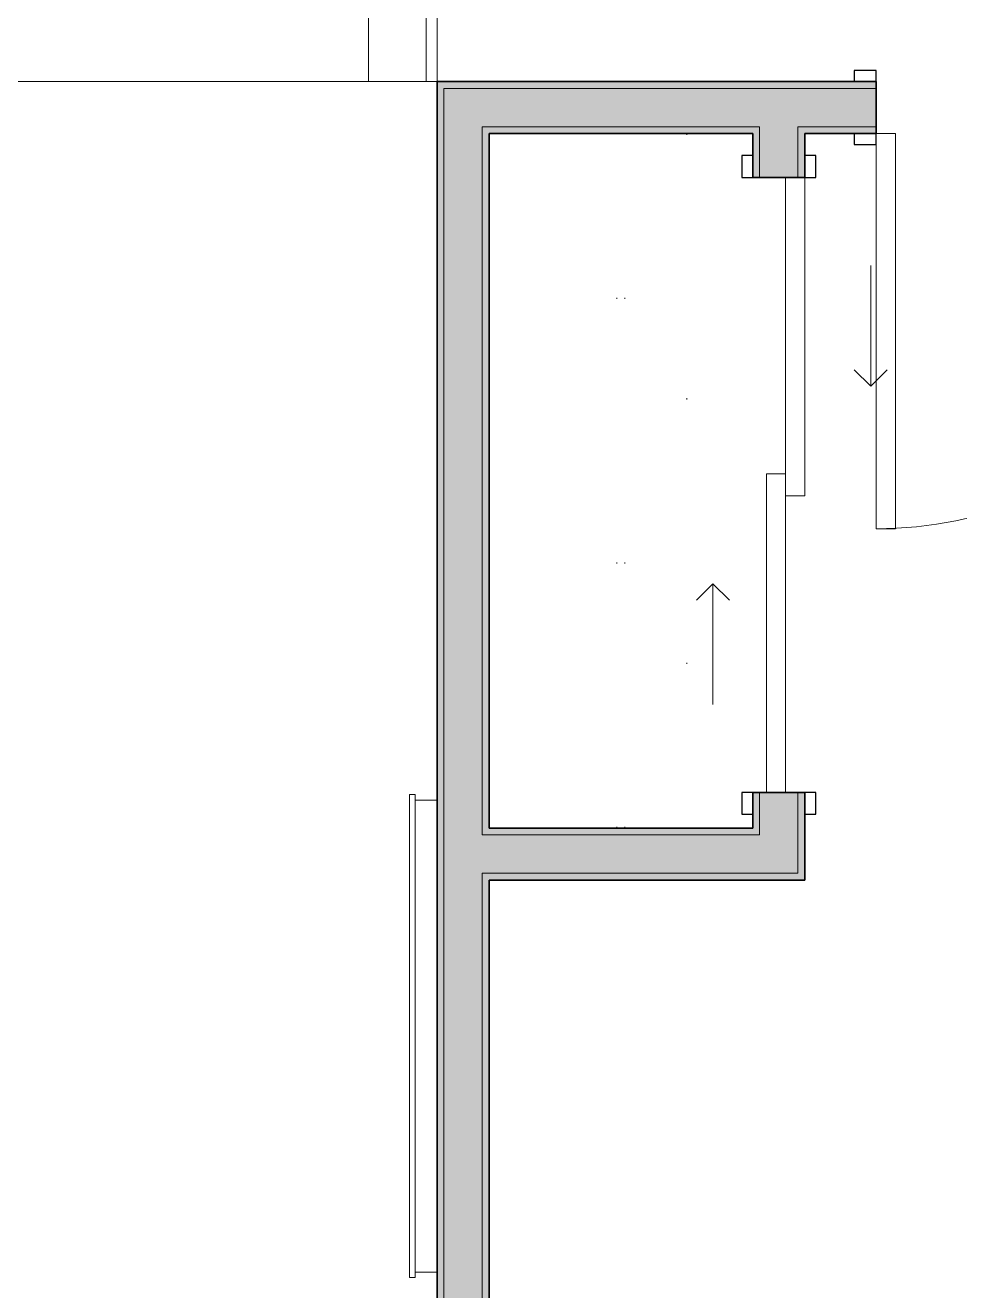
# Model space of a CAD drawing. Header units: inches. Extents: x 6 to 8416, y -388 to 6104.
# Drawn here: x 6712.7 to 6797.8, y 26.5 to 141.8 of the extents above; entities that cross this region are included whole.
import ezdxf

# ---------------------------------------------------------------- set-up
doc = ezdxf.new("R2010")
doc.units = ezdxf.units.IN
doc.header["$MEASUREMENT"] = 0
doc.linetypes.add('Dot 1_16_', pattern=[24, 0, -24])
doc.linetypes.add('Hidden 1_8_', pattern=[9, 6, -3])
for name, color, linetype, lineweight in [('A-DOOR', 31, 'Continuous', 18), ('A-DOOR-FRAM', 31, 'Continuous', 25), ('A-GENM', 13, 'Continuous', 18), ('A-WALL', 113, 'Continuous', 25), ('A-WALL-PATT', 111, 'Continuous', 35), ('I-WALL', 2, 'Continuous', 25), ('Q-CASE', 31, 'Continuous', 18), ('Q-SPCQ', 91, 'Continuous', 18)]:
    doc.layers.add(name, color=color, linetype=linetype, lineweight=lineweight)

# ---------------------------------------------------------------- blocks, each defined once
blk = doc.blocks.new('Unit-Double-Sliding-Flush-ICC ADA-AM - 56_ x 84_-FG-NR __U-S2 _ SLIDING CLOSET_-5466156-LEVEL 3 - PLAN Copy 1 Copy 1')
at = {"layer": 'A-DOOR', "lineweight": 9}
for p, q in [((-10.5, 14.875), (-9, 13.375)), ((-20, 13.375), (-9, 13.375)), ((-9, 13.375), (-10.5, 11.875)), ((1, 7.375), (-28, 7.375)), ((-28, 7.375), (-28, 5.625)), ((1, 7.375), (1, 5.625)), ((-28, 5.625), (-1, 5.625)), ((-1, 5.625), (1, 5.625)), ((1, 5.625), (-1, 5.625)), ((-1, 3.875), (-1, 5.625)), ((28, 5.625), (1, 5.625)), ((28, 3.875), (28, 5.625)), ((-1, 3.875), (28, 3.875)), ((9, -1), (10.5, 0.5)), ((10.5, -2.5), (9, -1)), ((20, -1), (9, -1))]:
    blk.add_line(p, q, dxfattribs=at)
at = {"layer": 'A-DOOR'}
for p, q in [((1, 7.375), (-28, 7.375)), ((-28, 7.375), (-28, 5.625)), ((1, 5.625), (1, 7.375)), ((-28, 5.625), (1, 5.625)), ((28, 5.625), (-1, 5.625)), ((-1, 5.625), (-1, 3.875)), ((28, 3.875), (28, 5.625)), ((-1, 3.875), (28, 3.875))]:
    blk.add_line(p, q, dxfattribs=at)
at = {"layer": 'A-DOOR-FRAM'}
for p, q in [((-28, 8.375), (-30, 8.375)), ((-30, 8.375), (-30, 7.375)), ((-28, 7.375), (-28, 8.375)), ((30, 8.375), (28, 8.375)), ((28, 8.375), (28, 7.375)), ((30, 7.375), (30, 8.375)), ((-30, 7.375), (-28, 7.375)), ((28, 7.375), (30, 7.375)), ((-28, 2.625), (-30, 2.625)), ((-30, 2.625), (-30, 1.625)), ((-28, 1.625), (-28, 2.625)), ((30, 2.625), (28, 2.625)), ((28, 2.625), (28, 1.625)), ((30, 1.625), (30, 2.625)), ((-30, 1.625), (-28, 1.625)), ((28, 1.625), (30, 1.625))]:
    blk.add_line(p, q, dxfattribs=at)
at = {"layer": 'A-DOOR-FRAM', "lineweight": 18}
for p, q in [((-28, 8.375), (-30, 8.375)), ((-30, 8.375), (-30, 7.375)), ((-28, 8.375), (-28, 7.375)), ((30, 8.375), (28, 8.375)), ((28, 8.375), (28, 7.375)), ((30, 8.375), (30, 7.375)), ((-30, 7.375), (-28, 7.375)), ((28, 7.375), (30, 7.375)), ((-28, 2.625), (-30, 2.625)), ((-30, 2.625), (-30, 1.625)), ((-28, 2.625), (-28, 1.625)), ((30, 2.625), (28, 2.625)), ((28, 2.625), (28, 1.625)), ((30, 2.625), (30, 1.625)), ((-30, 1.625), (-28, 1.625)), ((28, 1.625), (30, 1.625))]:
    blk.add_line(p, q, dxfattribs=at)
blk = doc.blocks.new('CW Closet Shelf-AM - CW Closet Shelf-AM-4421803-LEVEL 3 - PLAN Copy 1 Copy 1')
at = {"layer": 'Q-CASE', "linetype": 'Dot 1_16_', "lineweight": 9}
for p, q in [((-30.89, -42), (-30.89, -24)), ((-30.89, -24), (32.36, -24)), ((32.36, -24), (32.36, -42)), ((-30.89, -35.62), (32.36, -35.62)), ((-30.89, -36.37), (32.36, -36.37)), ((32.36, -42), (-30.89, -42))]:
    blk.add_line(p, q, dxfattribs=at)
blk = doc.blocks.new('Unit-Single-Flush-ICC ADA-AM - 36_ x 84_-NR _U-BE _ BED_-6494243-LEVEL 3 - PLAN Copy 1 Copy 1')
at = {"layer": 'A-DOOR'}
for p, q in [((16.25, 38.38), (18, 38.38)), ((16.25, 2.37), (16.25, 38.38)), ((18, 2.37), (18, 38.38)), ((16.25, 2.37), (18, 2.37))]:
    blk.add_line(p, q, dxfattribs=at)
at = {"layer": 'A-DOOR', "lineweight": 9}
blk.add_arc((18, 2.37), 36, 90, 180, dxfattribs=at)
at = {"layer": 'A-DOOR-FRAM'}
for p, q in [((-18, 3.37), (-20, 3.37)), ((-20, 3.37), (-20, 2.37)), ((-20, 2.37), (-18, 2.37)), ((-18, 2.37), (-18, 3.37)), ((20, 3.37), (18, 3.37)), ((18, 3.37), (18, 2.37)), ((18, 2.37), (20, 2.37)), ((20, 2.37), (20, 3.37)), ((-18, -2.38), (-20, -2.38)), ((-20, -2.38), (-20, -3.38)), ((-20, -3.38), (-18, -3.38)), ((-18, -3.38), (-18, -2.38)), ((20, -2.38), (18, -2.38)), ((18, -2.38), (18, -3.38)), ((18, -3.38), (20, -3.38)), ((20, -3.38), (20, -2.38))]:
    blk.add_line(p, q, dxfattribs=at)
at = {"layer": 'A-DOOR-FRAM', "lineweight": 18}
for p, q in [((-18, 3.37), (-20, 3.37)), ((-20, 3.37), (-20, 2.37)), ((-20, 2.37), (-18, 2.37)), ((-18, 3.37), (-18, 2.37)), ((20, 3.37), (18, 3.37)), ((18, 3.37), (18, 2.37)), ((18, 2.37), (20, 2.37)), ((20, 3.37), (20, 2.37)), ((-20, -3.38), (-20, -2.38)), ((-18, -2.38), (-20, -2.38)), ((-20, -3.38), (-18, -3.38)), ((-18, -3.38), (-18, -2.38)), ((18, -3.38), (18, -2.38)), ((20, -2.38), (18, -2.38)), ((18, -3.38), (20, -3.38)), ((20, -3.38), (20, -2.38))]:
    blk.add_line(p, q, dxfattribs=at)
blk = doc.blocks.new('GM IS - Type B_5 - island small AM - Type B - Island 4 - 6_ WIDE-V1122-LEVEL 3 - PLAN Copy 1 Copy 1')
at = {"layer": 'A-GENM', "lineweight": 9}
for p, q in [((0, 31.25), (-72, 31.25)), ((-72, 31.25), (-72, 0)), ((-72, 0), (-72, 31.25)), ((-72, 31.25), (0, 31.25)), ((0, 0), (0, 31.25)), ((0, 31.25), (0, 0)), ((-72, 0), (0, 0)), ((0, 0), (-72, 0))]:
    blk.add_line(p, q, dxfattribs=at)
at = {"layer": 'A-GENM', "linetype": 'Hidden 1_8_', "lineweight": 9}
for p, q in [((-71, 31.25), (-71, 0)), ((-65.75, 31.25), (-71, 31.25)), ((-71, 31.25), (-65.75, 31.25)), ((-71, 19.25), (-71, 31.25)), ((-71, 31.25), (-71, 0)), ((-65.75, 31.25), (-71, 31.25)), ((-71, 31.25), (-65.75, 31.25)), ((-71, 19.25), (-71, 31.25)), ((-71, 0), (-71, 31.25)), ((-71, 31.25), (-71, 0)), ((-71, 31.25), (-65.75, 31.25)), ((-65.75, 0), (-65.75, 31.25)), ((-65.75, 31.25), (-65.75, 18.25)), ((-65.75, 0), (-65.75, 31.25)), ((-65.75, 31.25), (-65.75, 18.25)), ((-65.75, 31.25), (-65.75, 0)), ((-6.25, 31.25), (-6.25, 0)), ((-1, 31.25), (-6.25, 31.25)), ((-6.25, 31.25), (-1, 31.25)), ((-6.25, 18.25), (-6.25, 31.25)), ((-6.25, 31.25), (-6.25, 0)), ((-6.25, 31.25), (-1, 31.25)), ((-1, 0), (-1, 31.25)), ((-1, 31.25), (-1, 19.25)), ((-1, 31.25), (-1, 0)), ((-71, 12), (-71, 19.25)), ((-71, 12), (-71, 19.25)), ((-1, 19.25), (-1, 12)), ((-6.25, 18.25), (-65.75, 18.25)), ((-65.75, 18.25), (-65.75, 13)), ((-65.75, 13), (-65.75, 18.25)), ((-65.75, 18.25), (-6.25, 18.25)), ((-65.75, 18.25), (-65.75, 13)), ((-65.75, 18.25), (-65.75, 13)), ((-65.75, 18.25), (-6.25, 18.25)), ((-6.25, 13), (-6.25, 18.25)), ((-6.25, 18.25), (-6.25, 13)), ((-6.25, 13), (-6.25, 18.25)), ((-65.75, 13), (-6.25, 13)), ((-6.25, 13), (-65.75, 13)), ((-65.75, 13), (-65.75, 0)), ((-65.75, 13), (-65.75, 0)), ((-6.25, 13), (-65.75, 13)), ((-6.25, 0), (-6.25, 13)), ((-71, 0), (-71, 12)), ((-71, 0), (-71, 12)), ((-1, 12), (-1, 0)), ((-71, 0), (-65.75, 0)), ((-65.75, 0), (-71, 0)), ((-71, 0), (-65.75, 0)), ((-65.75, 0), (-71, 0)), ((-71, 0), (-65.75, 0)), ((-6.25, 0), (-1, 0)), ((-1, 0), (-6.25, 0)), ((-6.25, 0), (-1, 0))]:
    blk.add_line(p, q, dxfattribs=at)
blk = doc.blocks.new('FR TV-AM - 50_-1978724-LEVEL 3 - PLAN Copy 1 Copy 1')
at = {"layer": 'Q-SPCQ'}
for p, q in [((23.75, 0), (-19.25, 0)), ((-19.25, 0), (-19.25, -2)), ((23.75, -2), (23.75, 0)), ((-19.25, -2), (-19.75, -2)), ((-19.75, -2), (-19.75, -2.5)), ((-19.25, -2), (23.75, -2)), ((24.25, -2), (23.75, -2)), ((24.25, -2.5), (24.25, -2)), ((-19.75, -2.5), (24.25, -2.5)), ((-19.75, -2.5), (24.25, -2.5))]:
    blk.add_line(p, q, dxfattribs=at)

msp = doc.modelspace()

# ---------------------------------------------------------------- hatches: boundary and pattern name
at = {"layer": 'A-WALL-PATT', "transparency": 33554560}
h = msp.add_hatch(color=10, dxfattribs=at)
h.paths.add_polyline_path([(6958.16533733, 136.06077679), (6958.16533733, 136.68577679), (6931.54033733, 136.68577679), (6931.54033733, 136.06077679), (6940.44803685, 136.06077679)])
h.paths.add_polyline_path([(6923.79033733, 136.06077679), (6928.04033733, 136.06077679), (6928.04033733, 136.68577679), (6923.79033733, 136.68577679)])
h.paths.add_polyline_path([(6887.79033733, 136.06077679), (6887.79033733, 136.68577679), (6826.16533733, 136.68577679), (6826.16533733, 136.06077679), (6839.22053685, 136.06077679)])
h.paths.add_polyline_path([(6790.16533733, 136.06077679), (6790.16533733, 136.68577679), (6750.16533733, 136.68577679), (6750.16533733, 136.06077679), (6771.73553685, 136.06077679)])
for points in [[(6750.16533733, -23.18922321), (6750.79033733, -23.18922321), (6750.79033733, 136.06077679), (6750.16533733, 136.06077679), (6750.16533733, 16.20356081)], [(6754.91533733, 68.06077679), (6779.54033733, 68.06077679), (6779.54033733, 68.68577679), (6754.91533733, 68.68577679)]]:
    msp.add_hatch(color=10, dxfattribs=at).paths.add_polyline_path(points)
at = {"layer": 'A-WALL-PATT', "lineweight": 25, "transparency": 33554560}
h = msp.add_hatch(color=10, dxfattribs=at)
h.paths.add_polyline_path([(6958.16533733, 131.93577679), (6958.16533733, 132.56077679), (6935.54033733, 132.56077679), (6935.54033733, 131.93577679), (6940.44803685, 131.93577679)])
h.paths.add_polyline_path([(6932.04033733, 131.93577679), (6932.04033733, 132.56077679), (6923.79033733, 132.56077679), (6923.79033733, 131.93577679), (6931.41533733, 131.93577679)])
h.paths.add_polyline_path([(6887.79033733, 131.93577679), (6887.79033733, 132.56077679), (6859.29033733, 132.56077679), (6859.29033733, 131.93577679), (6872.96303685, 131.93577679)])
h.paths.add_polyline_path([(6853.79033733, 131.93577679), (6853.79033733, 132.56077679), (6826.16533733, 132.56077679), (6826.16533733, 131.93577679), (6853.16533733, 131.93577679)])
h.paths.add_polyline_path([(6783.04033733, 131.93577679), (6790.16533733, 131.93577679), (6790.16533733, 132.56077679), (6783.04033733, 132.56077679)])
h.paths.add_polyline_path([(6779.54033733, 131.93577679), (6779.54033733, 132.56077679), (6754.29033733, 132.56077679), (6754.29033733, 131.93577679), (6778.91533733, 131.93577679)])
h = msp.add_hatch(color=10, dxfattribs=at)
h.paths.add_polyline_path([(6754.29033733, -23.18922321), (6754.91533733, -23.18922321), (6754.91533733, 64.56077679), (6754.29033733, 64.56077679), (6754.29033733, 16.20356081)])
h.paths.add_polyline_path([(6754.29033733, 68.06077679), (6754.91533733, 68.06077679), (6754.91533733, 131.93577679), (6754.29033733, 131.93577679), (6754.29033733, 94.93056081)])
at = {"layer": 'A-WALL-PATT', "transparency": 33554560}
h = msp.add_hatch(color=10, dxfattribs=at)
h.paths.add_polyline_path([(6778.91533733, 68.68577679), (6779.54033733, 68.68577679), (6779.54033733, 71.93577679), (6778.91533733, 71.93577679)])
h.paths.add_polyline_path([(6779.54033733, 127.93577679), (6779.54033733, 131.93577679), (6778.91533733, 131.93577679), (6778.91533733, 127.93577679)])
at = {"layer": 'A-WALL-PATT', "lineweight": 25, "transparency": 33554560}
h = msp.add_hatch(color=10, dxfattribs=at)
h.paths.add_polyline_path([(6783.66533733, 64.56077679), (6783.66533733, 71.93577679), (6783.04033733, 71.93577679), (6783.04033733, 64.56077679)])
h.paths.add_polyline_path([(6783.04033733, 127.93577679), (6783.66533733, 127.93577679), (6783.66533733, 131.93577679), (6783.04033733, 131.93577679)])
msp.add_hatch(color=10, dxfattribs=at).paths.add_polyline_path([(6754.91533733, 63.93577679), (6783.66533733, 63.93577679), (6783.66533733, 64.56077679), (6754.91533733, 64.56077679)])
at = {"layer": 'I-WALL', "transparency": 33554560}
h = msp.add_hatch(color=10, dxfattribs=at)
h.paths.add_polyline_path([(6958.16533733, 132.56077679), (6958.16533733, 136.06077679), (6923.79033733, 136.06077679), (6923.79033733, 132.56077679), (6940.44803685, 132.56077679)])
h.paths.add_polyline_path([(6887.79033733, 132.56077679), (6887.79033733, 136.06077679), (6826.16533733, 136.06077679), (6826.16533733, 132.56077679), (6872.96303685, 132.56077679)])
h.paths.add_polyline_path([(6779.54033733, 132.56077679), (6790.16533733, 132.56077679), (6790.16533733, 136.06077679), (6750.79033733, 136.06077679), (6750.79033733, 132.56077679), (6771.73553685, 132.56077679)])
for points in [[(6754.29033733, -23.18922321), (6754.29033733, 132.56077679), (6750.79033733, 132.56077679), (6750.79033733, -23.18922321)], [(6754.29033733, 64.56077679), (6783.04033733, 64.56077679), (6783.04033733, 68.06077679), (6754.29033733, 68.06077679)]]:
    msp.add_hatch(color=10, dxfattribs=at).paths.add_polyline_path(points)
h = msp.add_hatch(color=10, dxfattribs=at)
h.paths.add_polyline_path([(6779.54033733, 68.06077679), (6783.04033733, 68.06077679), (6783.04033733, 71.93577679), (6779.54033733, 71.93577679), (6779.54033733, 68.68577679)])
h.paths.add_polyline_path([(6783.04033733, 127.93577679), (6783.04033733, 132.56077679), (6779.54033733, 132.56077679), (6779.54033733, 127.93577679)])

# ---------------------------------------------------------------- linework, layer by layer
at = {"layer": 'A-WALL', "lineweight": 9}
for p, q in [((6790.16533733, 136.06077679), (6750.79033733, 136.06077679)), ((6750.79033733, 136.06077679), (6750.79033733, -23.18922321)), ((6779.54033733, 132.56077679), (6754.29033733, 132.56077679)), ((6754.29033733, 132.56077679), (6754.29033733, 68.06077679)), ((6779.54033733, 132.56077679), (6779.54033733, 127.93577679)), ((6790.16533733, 132.56077679), (6783.04033733, 132.56077679)), ((6783.04033733, 132.56077679), (6783.04033733, 127.93577679)), ((6779.54033733, 71.93577679), (6779.54033733, 68.06077679)), ((6783.04033733, 71.93577679), (6783.04033733, 64.56077679)), ((6779.54033733, 68.06077679), (6754.29033733, 68.06077679)), ((6783.04033733, 64.56077679), (6754.29033733, 64.56077679)), ((6754.29033733, 64.56077679), (6754.29033733, -23.18922321))]:
    msp.add_line(p, q, dxfattribs=at)
at = {"layer": 'I-WALL', "lineweight": 35}
for p, q in [((6790.16533733, 136.68577679), (6750.16533733, 136.68577679)), ((6750.16533733, 136.68577679), (6750.16533733, -23.18922321)), ((6790.16533733, 131.93577679), (6790.16533733, 136.68577679)), ((6754.91533733, 131.93577679), (6778.91533733, 131.93577679)), ((6754.91533733, 68.68577679), (6754.91533733, 131.93577679)), ((6778.91533733, 131.93577679), (6778.91533733, 127.93577679)), ((6783.66533733, 131.93577679), (6790.16533733, 131.93577679)), ((6783.66533733, 127.93577679), (6783.66533733, 131.93577679)), ((6778.91533733, 127.93577679), (6783.66533733, 127.93577679)), ((6783.66533733, 71.93577679), (6778.91533733, 71.93577679)), ((6778.91533733, 71.93577679), (6778.91533733, 68.68577679)), ((6783.66533733, 63.93577679), (6783.66533733, 71.93577679)), ((6778.91533733, 68.68577679), (6754.91533733, 68.68577679)), ((6754.91533733, 63.93577679), (6783.66533733, 63.93577679)), ((6754.91533733, -23.18922321), (6754.91533733, 63.93577679))]:
    msp.add_line(p, q, dxfattribs=at)

# ---------------------------------------------------------------- block references
at = {"layer": 'A-DOOR'}
for name, p, rotation in [('Unit-Single-Flush-ICC ADA-AM - 36_ x 84_-NR _U-BE _ BED_-6494243-LEVEL 3 - PLAN Copy 1 Copy 1', (6808.16533733, 134.31077679), 180), ('Unit-Double-Sliding-Flush-ICC ADA-AM - 56_ x 84_-FG-NR __U-S2 _ SLIDING CLOSET_-5466156-LEVEL 3 - PLAN Copy 1 Copy 1', (6776.29033733, 99.93577679), 270.000000000002)]:
    msp.add_blockref(name, p, dxfattribs=dict(at, rotation=rotation))
at = {"layer": 'A-GENM', "linetype": 'Hidden 1_8_', "lineweight": 9, "rotation": 180}
msp.add_blockref('GM IS - Type B_5 - island small AM - Type B - Island 4 - 6_ WIDE-V1122-LEVEL 3 - PLAN Copy 1 Copy 1', (6678.16533733, 167.93577679), dxfattribs=at)
at = {"layer": 'Q-CASE', "rotation": 89.99999999999962}
msp.add_blockref('CW Closet Shelf-AM - CW Closet Shelf-AM-4421803-LEVEL 3 - PLAN Copy 1 Copy 1', (6730.91533733, 99.57307187), dxfattribs=at)
at = {"layer": 'Q-SPCQ', "rotation": 270.0000000000007}
msp.add_blockref('FR TV-AM - 50_-1978724-LEVEL 3 - PLAN Copy 1 Copy 1', (6750.16533733, 51.98315057), dxfattribs=at)

doc.saveas('drawing.dxf')
